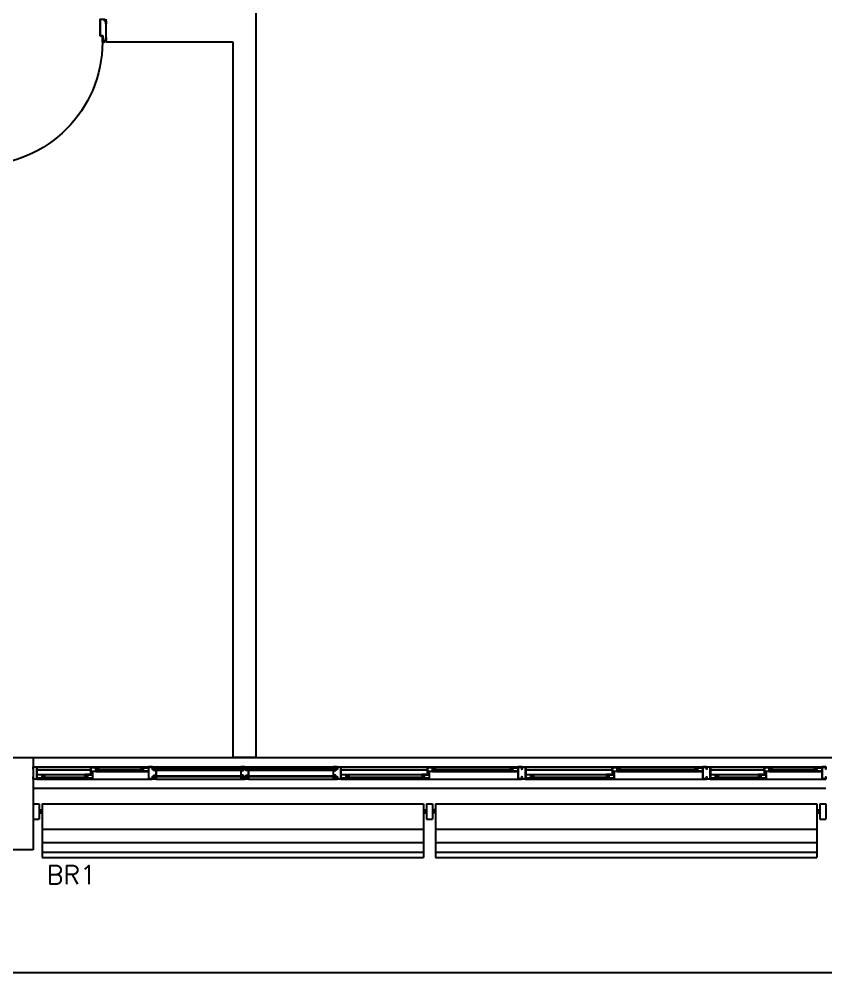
# Model space of a CAD drawing. Header units: millimetres. Extents: x 2686 to 2939, y 1294 to 1441.
# Drawn here: x 2767.03 to 2772.27, y 1393.52 to 1399.72 of the extents above; entities that cross this region are included whole.
import ezdxf

# ---------------------------------------------------------------- set-up
doc = ezdxf.new("R2010")
doc.units = ezdxf.units.MM
for name, color, linetype in [('AR-ALV', 2, 'Continuous'), ('AR-BRISES', 1, 'Continuous'), ('AR-CALÇADA', 1, 'Continuous'), ('AR-ESQ', 1, 'Continuous'), ('AR-ESQ-V', 1, 'Continuous'), ('AR-ESTC', 3, 'Continuous'), ('AR-PEITORIL', 1, 'Continuous'), ('AR-PORTA', 1, 'Continuous'), ('BR-LINHAS', 1, 'Continuous'), ('BR-MONTANTE', 242, 'Continuous'), ('BR-PAINEL', 1, 'Continuous'), ('BR-SUPORTE', 1, 'Continuous'), ('BR-TEXTO', 2, 'Continuous'), ('DT-ESQ-BAGUETE-C', 1, 'Continuous'), ('DT-ESQ-BAGUETE-V', 1, 'Continuous'), ('DT-ESQ-CHAPA DOBRADA-V', 1, 'Continuous'), ('DT-ESQ-MARCO-V', 1, 'Continuous'), ('DT-ESQ-PERFIL CADEIRA-C', 2, 'Continuous'), ('DT-ESQ-PERFIL CADEIRA-V', 2, 'Continuous'), ('DT-ESQ-PERFIL U SIMPLES-C', 2, 'Continuous'), ('DT-ESQ-PERFIL U-C', 2, 'Continuous'), ('DT-ESQ-PERFIL U-V', 1, 'Continuous'), ('DT-ESQ-VIDRO-C', 2, 'Continuous'), ('DT-ESQ-VIDRO-V', 71, 'Continuous'), ('DT-TXTMOD', 1, 'Continuous'), ('maçaneta', 1, 'Continuous'), ('mov', 1, 'Continuous'), ('PM-PERFIL U-C', 2, 'Continuous'), ('pm1', 2, 'Continuous')]:
    doc.layers.add(name, color=color, linetype=linetype)
doc.styles.add('S10', font='simplex.shx', dxfattribs={"height": 0.1})
doc.styles.add('S12', font='simplex.shx', dxfattribs={"width": 1.1, "height": 0.12})

# ---------------------------------------------------------------- blocks, each defined once
blk = doc.blocks.new('EF23-P')
at = {"layer": 'DT-ESQ-BAGUETE-C', "ltscale": 0.1}
for points in [[(0.0735, -0.125), (0.06, -0.125), (0.06, -0.1235), (0.073, -0.1235, 0.414214), (0.0735, -0.123), (0.0735, -0.112, 0.414214), (0.073, -0.1115), (0.06, -0.1115), (0.06, -0.11), (0.0735, -0.11, -0.414214), (0.075, -0.1115), (0.075, -0.1235, -0.414214)], [(0.339, -0.125), (0.3525, -0.125), (0.3525, -0.1235), (0.3395, -0.1235, -0.414214), (0.339, -0.123), (0.339, -0.112, -0.414214), (0.3395, -0.1115), (0.3525, -0.1115), (0.3525, -0.11), (0.339, -0.11, 0.414214), (0.3375, -0.1115), (0.3375, -0.1235, 0.414214)], [(0.4225, -0.08), (0.409, -0.08), (0.409, -0.0785), (0.422, -0.0785, 0.414214), (0.4225, -0.078), (0.4225, -0.067, 0.414214), (0.422, -0.0665), (0.409, -0.0665), (0.409, -0.065), (0.4225, -0.065, -0.414214), (0.424, -0.0665), (0.424, -0.0785, -0.414214)], [(0.7015, -0.08), (0.715, -0.08), (0.715, -0.0785), (0.702, -0.0785, -0.414214), (0.7015, -0.078), (0.7015, -0.067, -0.414214), (0.702, -0.0665), (0.715, -0.0665), (0.715, -0.065), (0.7015, -0.065, 0.414214), (0.7, -0.0665), (0.7, -0.0785, 0.414214)], [(2.0485, -0.125), (2.035, -0.125), (2.035, -0.1235), (2.048, -0.1235, 0.414214), (2.0485, -0.123), (2.0485, -0.112, 0.414214), (2.048, -0.1115), (2.035, -0.1115), (2.035, -0.11), (2.0485, -0.11, -0.414214), (2.05, -0.1115), (2.05, -0.1235, -0.414214)], [(2.5265, -0.125), (2.54, -0.125), (2.54, -0.1235), (2.527, -0.1235, -0.414214), (2.5265, -0.123), (2.5265, -0.112, -0.414214), (2.527, -0.1115), (2.54, -0.1115), (2.54, -0.11), (2.5265, -0.11, 0.414214), (2.525, -0.1115), (2.525, -0.1235, 0.414214)], [(2.61, -0.08), (2.5965, -0.08), (2.5965, -0.0785), (2.6095, -0.0785, 0.414214), (2.61, -0.078), (2.61, -0.067, 0.414214), (2.6095, -0.0665), (2.5965, -0.0665), (2.5965, -0.065), (2.61, -0.065, -0.414214), (2.6115, -0.0665), (2.6115, -0.0785, -0.414214)], [(3.1015, -0.08), (3.115, -0.08), (3.115, -0.0785), (3.102, -0.0785, -0.414214), (3.1015, -0.078), (3.1015, -0.067, -0.414214), (3.102, -0.0665), (3.115, -0.0665), (3.115, -0.065), (3.1015, -0.065, 0.414214), (3.1, -0.0665), (3.1, -0.0785, 0.414214)], [(3.2485, -0.125), (3.235, -0.125), (3.235, -0.1235), (3.248, -0.1235, 0.414214), (3.2485, -0.123), (3.2485, -0.112, 0.414214), (3.248, -0.1115), (3.235, -0.1115), (3.235, -0.11), (3.2485, -0.11, -0.414214), (3.25, -0.1115), (3.25, -0.1235, -0.414214)], [(3.7265, -0.125), (3.74, -0.125), (3.74, -0.1235), (3.727, -0.1235, -0.414214), (3.7265, -0.123), (3.7265, -0.112, -0.414214), (3.727, -0.1115), (3.74, -0.1115), (3.74, -0.11), (3.7265, -0.11, 0.414214), (3.725, -0.1115), (3.725, -0.1235, 0.414214)], [(3.81, -0.08), (3.7965, -0.08), (3.7965, -0.0785), (3.8095, -0.0785, 0.414214), (3.81, -0.078), (3.81, -0.067, 0.414214), (3.8095, -0.0665), (3.7965, -0.0665), (3.7965, -0.065), (3.81, -0.065, -0.414214), (3.8115, -0.0665), (3.8115, -0.0785, -0.414214)], [(4.3015, -0.08), (4.315, -0.08), (4.315, -0.0785), (4.302, -0.0785, -0.414214), (4.3015, -0.078), (4.3015, -0.067, -0.414214), (4.302, -0.0665), (4.315, -0.0665), (4.315, -0.065), (4.3015, -0.065, 0.414214), (4.3, -0.0665), (4.3, -0.0785, 0.414214)], [(4.4485, -0.125), (4.435, -0.125), (4.435, -0.1235), (4.448, -0.1235, 0.414214), (4.4485, -0.123), (4.4485, -0.112, 0.414214), (4.448, -0.1115), (4.435, -0.1115), (4.435, -0.11), (4.4485, -0.11, -0.414214), (4.45, -0.1115), (4.45, -0.1235, -0.414214)], [(4.714, -0.125), (4.7275, -0.125), (4.7275, -0.1235), (4.7145, -0.1235, -0.414214), (4.714, -0.123), (4.714, -0.112, -0.414214), (4.7145, -0.1115), (4.7275, -0.1115), (4.7275, -0.11), (4.714, -0.11, 0.414214), (4.7125, -0.1115), (4.7125, -0.1235, 0.414214)], [(4.7975, -0.08), (4.784, -0.08), (4.784, -0.0785), (4.797, -0.0785, 0.414214), (4.7975, -0.078), (4.7975, -0.067, 0.414214), (4.797, -0.0665), (4.784, -0.0665), (4.784, -0.065), (4.7975, -0.065, -0.414214), (4.799, -0.0665), (4.799, -0.0785, -0.414214)], [(5.0765, -0.08), (5.09, -0.08), (5.09, -0.0785), (5.077, -0.0785, -0.414214), (5.0765, -0.078), (5.0765, -0.067, -0.414214), (5.077, -0.0665), (5.09, -0.0665), (5.09, -0.065), (5.0765, -0.065, 0.414214), (5.075, -0.0665), (5.075, -0.0785, 0.414214)]]:
    blk.add_lwpolyline(points, format="xyb", close=True, dxfattribs=at)
at = {"layer": 'DT-ESQ-BAGUETE-V', "ltscale": 0.1}
for p, q in [((0.0735, -0.11), (0.339, -0.11)), ((0.4225, -0.065), (0.7015, -0.065)), ((2.0485, -0.11), (2.5265, -0.11)), ((2.61, -0.065), (3.1015, -0.065)), ((3.2485, -0.11), (3.7265, -0.11)), ((3.81, -0.065), (4.3015, -0.065)), ((4.4485, -0.11), (4.714, -0.11)), ((4.7975, -0.065), (5.0765, -0.065))]:
    blk.add_line(p, q, dxfattribs=at)
at = {"layer": 'DT-ESQ-CHAPA DOBRADA-V', "ltscale": 0.1}
for p, q in [((0.025, -0.077), (0.374, -0.077)), ((0.025, -0.08), (0.374, -0.08)), ((2, -0.077), (2.5615, -0.077)), ((2, -0.08), (2.5615, -0.08)), ((3.2, -0.077), (3.7615, -0.077)), ((3.2, -0.08), (3.7615, -0.08)), ((4.4, -0.077), (4.749, -0.077)), ((4.4, -0.08), (4.749, -0.08))]:
    blk.add_line(p, q, dxfattribs=at)
at = {"layer": 'DT-ESQ-MARCO-V', "ltscale": 0.1}
for p, q in [((0.7985, -0.06), (1.3515, -0.06)), ((1.3985, -0.06), (1.9515, -0.06)), ((0.7985, -0.14), (1.3515, -0.14)), ((1.3985, -0.14), (1.9515, -0.14))]:
    blk.add_line(p, q, dxfattribs=at)
at = {"layer": 'DT-ESQ-PERFIL CADEIRA-C', "ltscale": 0.1}
for p, q in [((0.376, -0.0885), (0.4225, -0.0885)), ((0.75, -0.0885), (0.7015, -0.0885)), ((2.5635, -0.0885), (2.61, -0.0885)), ((3.15, -0.0885), (3.1015, -0.0885)), ((3.7635, -0.0885), (3.81, -0.0885)), ((4.35, -0.0885), (4.3015, -0.0885)), ((4.751, -0.0885), (4.7975, -0.0885)), ((5.125, -0.0885), (5.0765, -0.0885)), ((0.025, -0.1335), (0.0735, -0.1335)), ((0.3855, -0.1335), (0.339, -0.1335)), ((2, -0.1335), (2.0485, -0.1335)), ((2.573, -0.1335), (2.5265, -0.1335)), ((3.2, -0.1335), (3.2485, -0.1335)), ((3.773, -0.1335), (3.7265, -0.1335)), ((4.4, -0.1335), (4.4485, -0.1335)), ((4.7605, -0.1335), (4.714, -0.1335))]:
    blk.add_line(p, q, dxfattribs=at)
for points in [[(0.0735, -0.135), (0.025, -0.135), (0.025, -0.1335), (0.06, -0.1335, -0.198912), (0.0589, -0.1331, -0.198913), (0.0585, -0.132), (0.0585, -0.112, 0.414214), (0.058, -0.1115), (0.025, -0.1115), (0.025, -0.11), (0.0585, -0.11, -0.414214), (0.06, -0.1115), (0.06, -0.1235), (0.06, -0.125), (0.06, -0.132), (0.0735, -0.132, -1)], [(0.339, -0.132, 1), (0.339, -0.135), (0.3855, -0.135, 0.414214), (0.3875, -0.133), (0.3875, -0.112, 0.414214), (0.3855, -0.11), (0.354, -0.11, 0.414214), (0.3525, -0.1115), (0.3525, -0.132)], [(0.3525, -0.1335, 0.198913), (0.3536, -0.1331, 0.198913), (0.354, -0.132), (0.354, -0.112, -0.414214), (0.3545, -0.1115), (0.3855, -0.1115, -0.414214), (0.386, -0.112), (0.386, -0.133, -0.414214), (0.3855, -0.1335)], [(0.4225, -0.087, -1), (0.4225, -0.09), (0.376, -0.09, -0.414214), (0.374, -0.088), (0.374, -0.067, -0.414214), (0.376, -0.065), (0.4075, -0.065, -0.414214), (0.409, -0.0665), (0.409, -0.087)], [(0.409, -0.0885, -0.198913), (0.4079, -0.0881, -0.198913), (0.4075, -0.087), (0.4075, -0.067, 0.414214), (0.407, -0.0665), (0.376, -0.0665, 0.414214), (0.3755, -0.067), (0.3755, -0.088, 0.414214), (0.376, -0.0885)], [(0.7015, -0.09), (0.75, -0.09), (0.75, -0.0885), (0.715, -0.0885, 0.198912), (0.7161, -0.0881, 0.198913), (0.7165, -0.087), (0.7165, -0.067, -0.414214), (0.717, -0.0665), (0.75, -0.0665), (0.75, -0.065), (0.7165, -0.065, 0.414214), (0.715, -0.0665), (0.715, -0.0785), (0.715, -0.08), (0.715, -0.087), (0.7015, -0.087, 1)], [(2.0485, -0.135), (2, -0.135), (2, -0.1335), (2.035, -0.1335, -0.198912), (2.0339, -0.1331, -0.198913), (2.0335, -0.132), (2.0335, -0.112, 0.414214), (2.033, -0.1115), (2, -0.1115), (2, -0.11), (2.0335, -0.11, -0.414214), (2.035, -0.1115), (2.035, -0.1235), (2.035, -0.125), (2.035, -0.132), (2.0485, -0.132, -1)], [(2.5265, -0.132, 1), (2.5265, -0.135), (2.573, -0.135, 0.414214), (2.575, -0.133), (2.575, -0.112, 0.414214), (2.573, -0.11), (2.5415, -0.11, 0.414214), (2.54, -0.1115), (2.54, -0.132)], [(2.54, -0.1335, 0.198913), (2.5411, -0.1331, 0.198913), (2.5415, -0.132), (2.5415, -0.112, -0.414214), (2.542, -0.1115), (2.573, -0.1115, -0.414214), (2.5735, -0.112), (2.5735, -0.133, -0.414214), (2.573, -0.1335)], [(2.61, -0.087, -1), (2.61, -0.09), (2.5635, -0.09, -0.414214), (2.5615, -0.088), (2.5615, -0.067, -0.414214), (2.5635, -0.065), (2.595, -0.065, -0.414214), (2.5965, -0.0665), (2.5965, -0.087)], [(2.5965, -0.0885, -0.198913), (2.5954, -0.0881, -0.198913), (2.595, -0.087), (2.595, -0.067, 0.414214), (2.5945, -0.0665), (2.5635, -0.0665, 0.414214), (2.563, -0.067), (2.563, -0.088, 0.414214), (2.5635, -0.0885)], [(3.1015, -0.09), (3.15, -0.09), (3.15, -0.0885), (3.115, -0.0885, 0.198912), (3.1161, -0.0881, 0.198913), (3.1165, -0.087), (3.1165, -0.067, -0.414214), (3.117, -0.0665), (3.15, -0.0665), (3.15, -0.065), (3.1165, -0.065, 0.414214), (3.115, -0.0665), (3.115, -0.0785), (3.115, -0.08), (3.115, -0.087), (3.1015, -0.087, 1)], [(3.2485, -0.135), (3.2, -0.135), (3.2, -0.1335), (3.235, -0.1335, -0.198912), (3.2339, -0.1331, -0.198913), (3.2335, -0.132), (3.2335, -0.112, 0.414214), (3.233, -0.1115), (3.2, -0.1115), (3.2, -0.11), (3.2335, -0.11, -0.414214), (3.235, -0.1115), (3.235, -0.1235), (3.235, -0.125), (3.235, -0.132), (3.2485, -0.132, -1)], [(3.7265, -0.132, 1), (3.7265, -0.135), (3.773, -0.135, 0.414214), (3.775, -0.133), (3.775, -0.112, 0.414214), (3.773, -0.11), (3.7415, -0.11, 0.414214), (3.74, -0.1115), (3.74, -0.132)], [(3.74, -0.1335, 0.198913), (3.7411, -0.1331, 0.198913), (3.7415, -0.132), (3.7415, -0.112, -0.414214), (3.742, -0.1115), (3.773, -0.1115, -0.414214), (3.7735, -0.112), (3.7735, -0.133, -0.414214), (3.773, -0.1335)], [(3.81, -0.087, -1), (3.81, -0.09), (3.7635, -0.09, -0.414214), (3.7615, -0.088), (3.7615, -0.067, -0.414214), (3.7635, -0.065), (3.795, -0.065, -0.414214), (3.7965, -0.0665), (3.7965, -0.087)], [(3.7965, -0.0885, -0.198913), (3.7954, -0.0881, -0.198913), (3.795, -0.087), (3.795, -0.067, 0.414214), (3.7945, -0.0665), (3.7635, -0.0665, 0.414214), (3.763, -0.067), (3.763, -0.088, 0.414214), (3.7635, -0.0885)], [(4.3015, -0.09), (4.35, -0.09), (4.35, -0.0885), (4.315, -0.0885, 0.198912), (4.3161, -0.0881, 0.198913), (4.3165, -0.087), (4.3165, -0.067, -0.414214), (4.317, -0.0665), (4.35, -0.0665), (4.35, -0.065), (4.3165, -0.065, 0.414214), (4.315, -0.0665), (4.315, -0.0785), (4.315, -0.08), (4.315, -0.087), (4.3015, -0.087, 1)], [(4.4485, -0.135), (4.4, -0.135), (4.4, -0.1335), (4.435, -0.1335, -0.198912), (4.4339, -0.1331, -0.198913), (4.4335, -0.132), (4.4335, -0.112, 0.414214), (4.433, -0.1115), (4.4, -0.1115), (4.4, -0.11), (4.4335, -0.11, -0.414214), (4.435, -0.1115), (4.435, -0.1235), (4.435, -0.125), (4.435, -0.132), (4.4485, -0.132, -1)], [(4.714, -0.132, 1), (4.714, -0.135), (4.7605, -0.135, 0.414214), (4.7625, -0.133), (4.7625, -0.112, 0.414214), (4.7605, -0.11), (4.729, -0.11, 0.414214), (4.7275, -0.1115), (4.7275, -0.132)], [(4.7275, -0.1335, 0.198913), (4.7286, -0.1331, 0.198913), (4.729, -0.132), (4.729, -0.112, -0.414214), (4.7295, -0.1115), (4.7605, -0.1115, -0.414214), (4.761, -0.112), (4.761, -0.133, -0.414214), (4.7605, -0.1335)], [(4.7975, -0.087, -1), (4.7975, -0.09), (4.751, -0.09, -0.414214), (4.749, -0.088), (4.749, -0.067, -0.414214), (4.751, -0.065), (4.7825, -0.065, -0.414214), (4.784, -0.0665), (4.784, -0.087)], [(4.784, -0.0885, -0.198913), (4.7829, -0.0881, -0.198913), (4.7825, -0.087), (4.7825, -0.067, 0.414214), (4.782, -0.0665), (4.751, -0.0665, 0.414214), (4.7505, -0.067), (4.7505, -0.088, 0.414214), (4.751, -0.0885)], [(5.0765, -0.09), (5.125, -0.09), (5.125, -0.0885), (5.09, -0.0885, 0.198912), (5.0911, -0.0881, 0.198913), (5.0915, -0.087), (5.0915, -0.067, -0.414214), (5.092, -0.0665), (5.125, -0.0665), (5.125, -0.065), (5.0915, -0.065, 0.414214), (5.09, -0.0665), (5.09, -0.0785), (5.09, -0.08), (5.09, -0.087), (5.0765, -0.087, 1)]]:
    blk.add_lwpolyline(points, format="xyb", close=True, dxfattribs=at)
at = {"layer": 'DT-ESQ-PERFIL CADEIRA-V', "ltscale": 0.1}
for p, q in [((0.4075, -0.09), (0.7015, -0.09)), ((2.595, -0.09), (3.1015, -0.09)), ((3.795, -0.09), (4.3015, -0.09)), ((4.7825, -0.09), (5.0765, -0.09)), ((0.0735, -0.135), (0.339, -0.135)), ((2.0485, -0.135), (2.5265, -0.135)), ((3.2485, -0.135), (3.7265, -0.135)), ((4.4485, -0.135), (4.714, -0.135))]:
    blk.add_line(p, q, dxfattribs=at)
at = {"layer": 'DT-ESQ-PERFIL U SIMPLES-C', "ltscale": 0.1}
for points in [[(0.376, -0.102), (0.384, -0.102), (0.384, -0.1005), (0.376, -0.1005, -0.414214), (0.3755, -0.1), (0.3755, -0.092, -0.414214), (0.376, -0.0915), (0.384, -0.0915), (0.384, -0.09), (0.376, -0.09, 0.414214), (0.374, -0.092), (0.374, -0.1, 0.414214)], [(0.3855, -0.098), (0.3775, -0.098), (0.3775, -0.0995), (0.3855, -0.0995, -0.414214), (0.386, -0.1), (0.386, -0.108, -0.414214), (0.3855, -0.1085), (0.3775, -0.1085), (0.3775, -0.11), (0.3855, -0.11, 0.414214), (0.3875, -0.108), (0.3875, -0.1, 0.414214)], [(2.5635, -0.102), (2.5715, -0.102), (2.5715, -0.1005), (2.5635, -0.1005, -0.414214), (2.563, -0.1), (2.563, -0.092, -0.414214), (2.5635, -0.0915), (2.5715, -0.0915), (2.5715, -0.09), (2.5635, -0.09, 0.414214), (2.5615, -0.092), (2.5615, -0.1, 0.414214)], [(2.573, -0.098), (2.565, -0.098), (2.565, -0.0995), (2.573, -0.0995, -0.414214), (2.5735, -0.1), (2.5735, -0.108, -0.414214), (2.573, -0.1085), (2.565, -0.1085), (2.565, -0.11), (2.573, -0.11, 0.414214), (2.575, -0.108), (2.575, -0.1, 0.414214)], [(3.7635, -0.102), (3.7715, -0.102), (3.7715, -0.1005), (3.7635, -0.1005, -0.414214), (3.763, -0.1), (3.763, -0.092, -0.414214), (3.7635, -0.0915), (3.7715, -0.0915), (3.7715, -0.09), (3.7635, -0.09, 0.414214), (3.7615, -0.092), (3.7615, -0.1, 0.414214)], [(3.773, -0.098), (3.765, -0.098), (3.765, -0.0995), (3.773, -0.0995, -0.414214), (3.7735, -0.1), (3.7735, -0.108, -0.414214), (3.773, -0.1085), (3.765, -0.1085), (3.765, -0.11), (3.773, -0.11, 0.414214), (3.775, -0.108), (3.775, -0.1, 0.414214)], [(4.751, -0.102), (4.759, -0.102), (4.759, -0.1005), (4.751, -0.1005, -0.414214), (4.7505, -0.1), (4.7505, -0.092, -0.414214), (4.751, -0.0915), (4.759, -0.0915), (4.759, -0.09), (4.751, -0.09, 0.414214), (4.749, -0.092), (4.749, -0.1, 0.414214)], [(4.7605, -0.098), (4.7525, -0.098), (4.7525, -0.0995), (4.7605, -0.0995, -0.414214), (4.761, -0.1), (4.761, -0.108, -0.414214), (4.7605, -0.1085), (4.7525, -0.1085), (4.7525, -0.11), (4.7605, -0.11, 0.414214), (4.7625, -0.108), (4.7625, -0.1, 0.414214)]]:
    blk.add_lwpolyline(points, format="xyb", close=True, dxfattribs=at)
at = {"layer": 'DT-ESQ-PERFIL U-C', "ltscale": 0.1}
for points in [[(0, -0.0615, -0.414214), (0.0015, -0.06), (0.0235, -0.06, -0.414214), (0.025, -0.0615), (0.025, -0.1385, -0.414214), (0.0235, -0.14), (0.0015, -0.14, -0.414214), (0, -0.1385), (0, -0.125), (0.0015, -0.125), (0.0015, -0.138, 0.414214), (0.002, -0.1385), (0.023, -0.1385, 0.414214), (0.0235, -0.138), (0.0235, -0.062, 0.414214), (0.023, -0.0615), (0.002, -0.0615, 0.414214), (0.0015, -0.062), (0.0015, -0.075), (0, -0.075)], [(0.775, -0.0615, 0.414214), (0.7735, -0.06), (0.7515, -0.06, 0.414214), (0.75, -0.0615), (0.75, -0.1385, 0.414214), (0.7515, -0.14), (0.7735, -0.14, 0.414214), (0.775, -0.1385), (0.775, -0.125), (0.7735, -0.125), (0.7735, -0.138, -0.414214), (0.773, -0.1385), (0.752, -0.1385, -0.414214), (0.7515, -0.138), (0.7515, -0.062, -0.414214), (0.752, -0.0615), (0.773, -0.0615, -0.414214), (0.7735, -0.062), (0.7735, -0.075), (0.775, -0.075)], [(0.8, -0.1285), (0.8, -0.1385, -0.414214), (0.7985, -0.14), (0.7765, -0.14, -0.414214), (0.775, -0.1385), (0.775, -0.125), (0.7765, -0.125), (0.7765, -0.138, 0.414214), (0.777, -0.1385), (0.798, -0.1385, 0.414214), (0.7985, -0.138), (0.7985, -0.1285), (0.7855, -0.1285, -0.414214), (0.784, -0.127), (0.784, -0.117, -0.414214), (0.7855, -0.1155), (0.7985, -0.1155), (0.7985, -0.0845), (0.7855, -0.0845, -0.414214), (0.784, -0.083), (0.784, -0.073, -0.414214), (0.7855, -0.0715), (0.7985, -0.0715), (0.7985, -0.062, 0.414214), (0.798, -0.0615), (0.777, -0.0615, 0.414214), (0.7765, -0.062), (0.7765, -0.075), (0.775, -0.075), (0.775, -0.0615, -0.414214), (0.7765, -0.06), (0.7985, -0.06, -0.414214), (0.8, -0.0615), (0.8, -0.0715, -0.414214), (0.7985, -0.073), (0.7855, -0.073), (0.7855, -0.083), (0.7985, -0.083), (0.7985, -0.083, -0.414214), (0.8, -0.0845), (0.8, -0.1155, -0.414214), (0.7985, -0.117), (0.7985, -0.117), (0.7855, -0.117), (0.7855, -0.127), (0.7985, -0.127, -0.414214)], [(1.35, -0.1285), (1.35, -0.1385, 0.414214), (1.3515, -0.14), (1.3735, -0.14, 0.414214), (1.375, -0.1385), (1.375, -0.125), (1.3735, -0.125), (1.3735, -0.138, -0.414214), (1.373, -0.1385), (1.352, -0.1385, -0.414214), (1.3515, -0.138), (1.3515, -0.1285), (1.3645, -0.1285, 0.414214), (1.366, -0.127), (1.366, -0.117, 0.414214), (1.3645, -0.1155), (1.3515, -0.1155), (1.3515, -0.0845), (1.3645, -0.0845, 0.414214), (1.366, -0.083), (1.366, -0.073, 0.414214), (1.3645, -0.0715), (1.3515, -0.0715), (1.3515, -0.062, -0.414214), (1.352, -0.0615), (1.373, -0.0615, -0.414214), (1.3735, -0.062), (1.3735, -0.075), (1.375, -0.075), (1.375, -0.0615, 0.414214), (1.3735, -0.06), (1.3515, -0.06, 0.414214), (1.35, -0.0615), (1.35, -0.0715, 0.414214), (1.3515, -0.073), (1.3645, -0.073), (1.3645, -0.083), (1.3515, -0.083), (1.3515, -0.083, 0.414214), (1.35, -0.0845), (1.35, -0.1155, 0.414214), (1.3515, -0.117), (1.3515, -0.117), (1.3645, -0.117), (1.3645, -0.127), (1.3515, -0.127, 0.414214)], [(1.4, -0.1285), (1.4, -0.1385, -0.414214), (1.3985, -0.14), (1.3765, -0.14, -0.414214), (1.375, -0.1385), (1.375, -0.125), (1.3765, -0.125), (1.3765, -0.138, 0.414214), (1.377, -0.1385), (1.398, -0.1385, 0.414214), (1.3985, -0.138), (1.3985, -0.1285), (1.3855, -0.1285, -0.414214), (1.384, -0.127), (1.384, -0.117, -0.414214), (1.3855, -0.1155), (1.3985, -0.1155), (1.3985, -0.0845), (1.3855, -0.0845, -0.414214), (1.384, -0.083), (1.384, -0.073, -0.414214), (1.3855, -0.0715), (1.3985, -0.0715), (1.3985, -0.062, 0.414214), (1.398, -0.0615), (1.377, -0.0615, 0.414214), (1.3765, -0.062), (1.3765, -0.075), (1.375, -0.075), (1.375, -0.0615, -0.414214), (1.3765, -0.06), (1.3985, -0.06, -0.414214), (1.4, -0.0615), (1.4, -0.0715, -0.414214), (1.3985, -0.073), (1.3855, -0.073), (1.3855, -0.083), (1.3985, -0.083), (1.3985, -0.083, -0.414214), (1.4, -0.0845), (1.4, -0.1155, -0.414214), (1.3985, -0.117), (1.3985, -0.117), (1.3855, -0.117), (1.3855, -0.127), (1.3985, -0.127, -0.414214)], [(1.95, -0.1285), (1.95, -0.1385, 0.414214), (1.9515, -0.14), (1.9735, -0.14, 0.414214), (1.975, -0.1385), (1.975, -0.125), (1.9735, -0.125), (1.9735, -0.138, -0.414214), (1.973, -0.1385), (1.952, -0.1385, -0.414214), (1.9515, -0.138), (1.9515, -0.1285), (1.9645, -0.1285, 0.414214), (1.966, -0.127), (1.966, -0.117, 0.414214), (1.9645, -0.1155), (1.9515, -0.1155), (1.9515, -0.0845), (1.9645, -0.0845, 0.414214), (1.966, -0.083), (1.966, -0.073, 0.414214), (1.9645, -0.0715), (1.9515, -0.0715), (1.9515, -0.062, -0.414214), (1.952, -0.0615), (1.973, -0.0615, -0.414214), (1.9735, -0.062), (1.9735, -0.075), (1.975, -0.075), (1.975, -0.0615, 0.414214), (1.9735, -0.06), (1.9515, -0.06, 0.414214), (1.95, -0.0615), (1.95, -0.0715, 0.414214), (1.9515, -0.073), (1.9645, -0.073), (1.9645, -0.083), (1.9515, -0.083), (1.9515, -0.083, 0.414214), (1.95, -0.0845), (1.95, -0.1155, 0.414214), (1.9515, -0.117), (1.9515, -0.117), (1.9645, -0.117), (1.9645, -0.127), (1.9515, -0.127, 0.414214)], [(1.975, -0.0615, -0.414214), (1.9765, -0.06), (1.9985, -0.06, -0.414214), (2, -0.0615), (2, -0.1385, -0.414214), (1.9985, -0.14), (1.9765, -0.14, -0.414214), (1.975, -0.1385), (1.975, -0.125), (1.9765, -0.125), (1.9765, -0.138, 0.414214), (1.977, -0.1385), (1.998, -0.1385, 0.414214), (1.9985, -0.138), (1.9985, -0.062, 0.414214), (1.998, -0.0615), (1.977, -0.0615, 0.414214), (1.9765, -0.062), (1.9765, -0.075), (1.975, -0.075)], [(3.175, -0.0615, 0.414214), (3.1735, -0.06), (3.1515, -0.06, 0.414214), (3.15, -0.0615), (3.15, -0.1385, 0.414214), (3.1515, -0.14), (3.1735, -0.14, 0.414214), (3.175, -0.1385), (3.175, -0.125), (3.1735, -0.125), (3.1735, -0.138, -0.414214), (3.173, -0.1385), (3.152, -0.1385, -0.414214), (3.1515, -0.138), (3.1515, -0.062, -0.414214), (3.152, -0.0615), (3.173, -0.0615, -0.414214), (3.1735, -0.062), (3.1735, -0.075), (3.175, -0.075)], [(3.175, -0.0615, -0.414214), (3.1765, -0.06), (3.1985, -0.06, -0.414214), (3.2, -0.0615), (3.2, -0.1385, -0.414214), (3.1985, -0.14), (3.1765, -0.14, -0.414214), (3.175, -0.1385), (3.175, -0.125), (3.1765, -0.125), (3.1765, -0.138, 0.414214), (3.177, -0.1385), (3.198, -0.1385, 0.414214), (3.1985, -0.138), (3.1985, -0.062, 0.414214), (3.198, -0.0615), (3.177, -0.0615, 0.414214), (3.1765, -0.062), (3.1765, -0.075), (3.175, -0.075)], [(4.375, -0.0615, 0.414214), (4.3735, -0.06), (4.3515, -0.06, 0.414214), (4.35, -0.0615), (4.35, -0.1385, 0.414214), (4.3515, -0.14), (4.3735, -0.14, 0.414214), (4.375, -0.1385), (4.375, -0.125), (4.3735, -0.125), (4.3735, -0.138, -0.414214), (4.373, -0.1385), (4.352, -0.1385, -0.414214), (4.3515, -0.138), (4.3515, -0.062, -0.414214), (4.352, -0.0615), (4.373, -0.0615, -0.414214), (4.3735, -0.062), (4.3735, -0.075), (4.375, -0.075)], [(4.375, -0.0615, -0.414214), (4.3765, -0.06), (4.3985, -0.06, -0.414214), (4.4, -0.0615), (4.4, -0.1385, -0.414214), (4.3985, -0.14), (4.3765, -0.14, -0.414214), (4.375, -0.1385), (4.375, -0.125), (4.3765, -0.125), (4.3765, -0.138, 0.414214), (4.377, -0.1385), (4.398, -0.1385, 0.414214), (4.3985, -0.138), (4.3985, -0.062, 0.414214), (4.398, -0.0615), (4.377, -0.0615, 0.414214), (4.3765, -0.062), (4.3765, -0.075), (4.375, -0.075)], [(5.15, -0.0615, 0.414214), (5.1485, -0.06), (5.1265, -0.06, 0.414214), (5.125, -0.0615), (5.125, -0.1385, 0.414214), (5.1265, -0.14), (5.1485, -0.14, 0.414214), (5.15, -0.1385), (5.15, -0.125), (5.1485, -0.125), (5.1485, -0.138, -0.414214), (5.148, -0.1385), (5.127, -0.1385, -0.414214), (5.1265, -0.138), (5.1265, -0.062, -0.414214), (5.127, -0.0615), (5.148, -0.0615, -0.414214), (5.1485, -0.062), (5.1485, -0.075), (5.15, -0.075)]]:
    blk.add_lwpolyline(points, format="xyb", close=True, dxfattribs=at)
at = {"layer": 'DT-ESQ-PERFIL U-V', "ltscale": 0.1}
for p, q in [((0.0235, -0.06), (0.7515, -0.06)), ((1.9985, -0.06), (3.1515, -0.06)), ((3.1985, -0.06), (4.3515, -0.06)), ((4.3985, -0.06), (5.1265, -0.06)), ((0.0235, -0.14), (0.7515, -0.14)), ((1.9985, -0.14), (3.1515, -0.14)), ((3.1985, -0.14), (4.3515, -0.14)), ((4.3985, -0.14), (5.1265, -0.14))]:
    blk.add_line(p, q, dxfattribs=at)
at = {"layer": 'DT-ESQ-VIDRO-C', "ltscale": 0.1}
for points in [[(0.7125, -0.085), (0.7125, -0.082), (0.4115, -0.082), (0.4115, -0.085)], [(1.3625, -0.081), (1.3625, -0.075), (0.7875, -0.075), (0.7875, -0.081)], [(1.9625, -0.081), (1.9625, -0.075), (1.3875, -0.075), (1.3875, -0.081)], [(3.1125, -0.085), (3.1125, -0.082), (2.599, -0.082), (2.599, -0.085)], [(4.3125, -0.085), (4.3125, -0.082), (3.799, -0.082), (3.799, -0.085)], [(5.0875, -0.085), (5.0875, -0.082), (4.7865, -0.082), (4.7865, -0.085)], [(0.063, -0.13), (0.063, -0.127), (0.3495, -0.127), (0.3495, -0.13)], [(2.038, -0.13), (2.038, -0.127), (2.537, -0.127), (2.537, -0.13)], [(3.238, -0.13), (3.238, -0.127), (3.737, -0.127), (3.737, -0.13)], [(4.438, -0.13), (4.438, -0.127), (4.7245, -0.127), (4.7245, -0.13)]]:
    blk.add_lwpolyline(points, close=True, dxfattribs=at)
at = {"layer": 'DT-ESQ-VIDRO-V', "ltscale": 0.1}
for points in [[(1.3625, -0.119), (1.3625, -0.125), (0.7875, -0.125), (0.7875, -0.119)], [(1.9625, -0.119), (1.9625, -0.125), (1.3875, -0.125), (1.3875, -0.119)]]:
    blk.add_lwpolyline(points, close=True, dxfattribs=at)
at = {"layer": 'DT-TXTMOD', "ltscale": 0.1, "style": 'S10', "flags": 3}
for tag, p in [('M01', (0.025, -0.28)), ('M02', (0.3253, -0.28)), ('M03', (0.627, -0.28)), ('M04', (0.9288, -0.28)), ('M05', (1.2306, -0.28)), ('M06', (1.5323, -0.28)), ('M07', (1.8341, -0.28)), ('M08', (2.1359, -0.28)), ('M09', (2.4376, -0.28)), ('M10', (2.7394, -0.28)), ('M11', (3.0412, -0.28)), ('M12', (3.3429, -0.28)), ('M13', (3.6447, -0.28)), ('M14', (3.9464, -0.28)), ('M15', (4.2482, -0.28)), ('M16', (4.55, -0.28)), ('M17', (4.8517, -0.28))]:
    blk.add_attdef(tag, p, '', height=0.1, dxfattribs=at)
blk = doc.blocks.new('BR-MODULO1')
at = {"layer": 'BR-LINHAS'}
for p, q in [((0.06, -0.2648), (2.535, -0.2648)), ((2.615, -0.2648), (5.09, -0.2648)), ((0.06, -0.3524), (2.535, -0.3524)), ((2.615, -0.3524), (5.09, -0.3524)), ((0.06, -0.4147), (2.535, -0.4147)), ((2.615, -0.4147), (5.09, -0.4147))]:
    blk.add_line(p, q, dxfattribs=at)
at = {"layer": 'BR-MONTANTE'}
for p, q in [((0, -0.1), (0, -0.2)), ((0, -0.1), (0.04, -0.1)), ((0.04, -0.1), (0.04, -0.2)), ((2.5547, -0.1), (2.5947, -0.1)), ((2.5547, -0.1), (2.5547, -0.2)), ((2.5947, -0.1), (2.5947, -0.2)), ((5.11, -0.1), (5.11, -0.2)), ((5.11, -0.1), (5.15, -0.1)), ((5.15, -0.1), (5.15, -0.2)), ((0, -0.2), (0.04, -0.2)), ((2.5547, -0.2), (2.5947, -0.2)), ((5.11, -0.2), (5.15, -0.2))]:
    blk.add_line(p, q, dxfattribs=at)
at = {"layer": 'BR-PAINEL'}
for p, q in [((0.06, -0.1), (2.535, -0.1)), ((0.06, -0.1), (0.06, -0.45)), ((2.535, -0.1), (2.535, -0.45)), ((2.615, -0.1), (2.615, -0.45)), ((2.615, -0.1), (5.09, -0.1)), ((5.09, -0.1), (5.09, -0.45)), ((0.06, -0.45), (2.535, -0.45)), ((2.615, -0.45), (5.09, -0.45))]:
    blk.add_line(p, q, dxfattribs=at)
at = {"layer": 'BR-SUPORTE'}
for p, q in [((0.04, -0.14), (0.06, -0.14)), ((0.04, -0.16), (0.06, -0.16)), ((0.05, -0.14), (0.05, -0.16)), ((2.5347, -0.14), (2.5547, -0.14)), ((2.5347, -0.16), (2.5547, -0.16)), ((2.5447, -0.14), (2.5447, -0.16)), ((2.6147, -0.14), (2.5947, -0.14)), ((2.6147, -0.16), (2.5947, -0.16)), ((2.6047, -0.14), (2.6047, -0.16)), ((5.09, -0.14), (5.11, -0.14)), ((5.09, -0.16), (5.11, -0.16)), ((5.1, -0.14), (5.1, -0.16))]:
    blk.add_line(p, q, dxfattribs=at)
blk = doc.blocks.new('PM3')
at = {"layer": 'maçaneta'}
for points in [[(0.02, 0.825), (-0.035, 0.825), (-0.035, 0.715), (0, 0.715), (0, 0.725), (-0.02, 0.725), (-0.02, 0.8035, -0.414214), (-0.0185, 0.805), (0.02, 0.805)], [(0.125, 0.825), (0.07, 0.825), (0.07, 0.805), (0.1085, 0.805, -0.414214), (0.11, 0.8035), (0.11, 0.725), (0.09, 0.725), (0.09, 0.715), (0.125, 0.715)]]:
    blk.add_lwpolyline(points, format="xyb", close=True, dxfattribs=at)
for points in [[(0.02, 0.715), (0.02, 0.755), (0.025, 0.755), (0.025, 0.715)], [(0.07, 0.715), (0.07, 0.755), (0.065, 0.755), (0.065, 0.715)]]:
    blk.add_lwpolyline(points, close=True, dxfattribs=at)
at = {"layer": 'mov'}
blk.add_arc((0.025, 0.075), 0.8, 0, 90, dxfattribs=at)
at = {"layer": 'PM-PERFIL U-C'}
for p, q in [((0, 0.045), (0, 0.0635)), ((0.0015, 0.065), (0.01, 0.065)), ((0.002, 0.063), (0.002, 0.045)), ((0.0105, 0.063), (0.002, 0.063)), ((0.01, 0.065), (0.01, 0.0735)), ((0.0115, 0.075), (0.0235, 0.075)), ((0.012, 0.073), (0.012, 0.0645)), ((0.023, 0.073), (0.012, 0.073)), ((0.023, 0.0335), (0.023, 0.073)), ((0.025, 0.0735), (0.025, 0.034)), ((0.825, 0.0735), (0.825, 0.034)), ((0.8385, 0.075), (0.8265, 0.075)), ((0.827, 0.073), (0.838, 0.073)), ((0.827, 0.0335), (0.827, 0.073)), ((0.838, 0.073), (0.838, 0.0645)), ((0.8395, 0.063), (0.848, 0.063)), ((0.84, 0.065), (0.84, 0.0735)), ((0.8485, 0.065), (0.84, 0.065)), ((0.848, 0.063), (0.848, 0.045)), ((0.85, 0.045), (0.85, 0.0635)), ((0.002, 0.045), (0, 0.045)), ((0.038, 0.032), (0.0245, 0.032)), ((0.0385, 0.034), (0.025, 0.034)), ((0.038, 0.032), (0.038, -0.073)), ((0.04, 0.0325), (0.04, -0.0735)), ((0.81, 0.0325), (0.81, -0.0735)), ((0.8115, 0.034), (0.825, 0.034)), ((0.812, 0.032), (0.8255, 0.032)), ((0.812, 0.032), (0.812, -0.073)), ((0.848, 0.045), (0.85, 0.045)), ((0, -0.045), (0.002, -0.045)), ((0, -0.0635), (0, -0.045)), ((0.002, -0.045), (0.002, -0.063)), ((0.85, -0.045), (0.848, -0.045)), ((0.848, -0.045), (0.848, -0.063)), ((0.85, -0.0635), (0.85, -0.045)), ((0.01, -0.065), (0.0015, -0.065)), ((0.002, -0.063), (0.0105, -0.063)), ((0.01, -0.0735), (0.01, -0.065)), ((0.0385, -0.075), (0.0115, -0.075)), ((0.012, -0.0645), (0.012, -0.073)), ((0.012, -0.073), (0.038, -0.073)), ((0.8115, -0.075), (0.8385, -0.075)), ((0.838, -0.073), (0.812, -0.073)), ((0.838, -0.0645), (0.838, -0.073)), ((0.848, -0.063), (0.8395, -0.063)), ((0.84, -0.0735), (0.84, -0.065)), ((0.84, -0.065), (0.8485, -0.065))]:
    blk.add_line(p, q, dxfattribs=at)
for centre, start, end in [((0.0015, 0.0635), 90, 180), ((0.0115, 0.0735), 90, 180), ((0.0105, 0.0645), 270, 0), ((0.0235, 0.0735), 360, 90), ((0.8265, 0.0735), 90, 180), ((0.8395, 0.0645), 180, 270), ((0.8385, 0.0735), 0, 90), ((0.8485, 0.0635), 0, 90), ((0.0245, 0.0335), 180, 270), ((0.0385, 0.0325), 0, 90), ((0.8115, 0.0325), 90, 180), ((0.8255, 0.0335), 270, 0), ((0.0015, -0.0635), 180, 270), ((0.0115, -0.0735), 180, 270), ((0.0105, -0.0645), 0, 90), ((0.0385, -0.0735), 269.93864, 0), ((0.8115, -0.0735), 180, 270.06136), ((0.8395, -0.0645), 90, 180), ((0.8385, -0.0735), 270, 0), ((0.8485, -0.0635), 270, 0)]:
    blk.add_arc(centre, 0.0015, start, end, dxfattribs=at)
at = {"layer": 'pm1'}
blk.add_lwpolyline([(0.065, 0.875), (0.065, 0.075), (0.025, 0.075), (0.025, 0.875)], close=True, dxfattribs=at)

msp = doc.modelspace()

# ---------------------------------------------------------------- linework, layer by layer
at = {"layer": 'AR-ALV'}
for p, q in [((2768.5707, 1394.9249), (2768.5707, 1403.2499)), ((2767.5957, 1399.5749), (2767.5957, 1399.7249)), ((2768.4207, 1399.5749), (2767.5957, 1399.5749)), ((2768.4207, 1394.9249), (2768.4207, 1399.5749)), ((2768.5707, 1394.9249), (2768.4207, 1394.9249))]:
    msp.add_line(p, q, dxfattribs=at)
at = {"layer": 'AR-CALÇADA'}
msp.add_line((2794.4457, 1393.5249), (2726.0207, 1393.5249), dxfattribs=at)
at = {"layer": 'AR-ESQ-V'}
msp.add_line((2767.9157, 1394.9249), (2772.3207, 1394.9249), dxfattribs=at)
at = {"layer": 'AR-ESTC'}
for p, q in [((2766.9207, 1394.9249), (2767.1207, 1394.9249)), ((2767.1207, 1394.9249), (2767.1207, 1394.3249)), ((2767.1207, 1394.3249), (2766.9207, 1394.3249))]:
    msp.add_line(p, q, dxfattribs=at)
at = {"layer": 'AR-PEITORIL'}
for p, q in [((2767.1207, 1394.9249), (2772.2707, 1394.9249)), ((2767.1207, 1394.7249), (2772.2707, 1394.7249))]:
    msp.add_line(p, q, dxfattribs=at)

# ---------------------------------------------------------------- block references
at = {"layer": 'AR-BRISES'}
ref = msp.add_blockref('BR-MODULO1', (2767.1207, 1394.7249), dxfattribs=at)
ref.add_attrib('BR', 'BR1', (2767.2092, 1394.1025), dxfattribs={"layer": 'BR-TEXTO', "height": 0.12, "style": 'S12'})
at = {"layer": 'AR-ESQ'}
msp.add_blockref('EF23-P', (2767.1207, 1394.9249), dxfattribs=at)
at = {"layer": 'AR-PORTA', "xscale": -1, "rotation": 180}
msp.add_blockref('PM3', (2766.7457, 1399.6499), dxfattribs=at)

doc.saveas('drawing.dxf')
